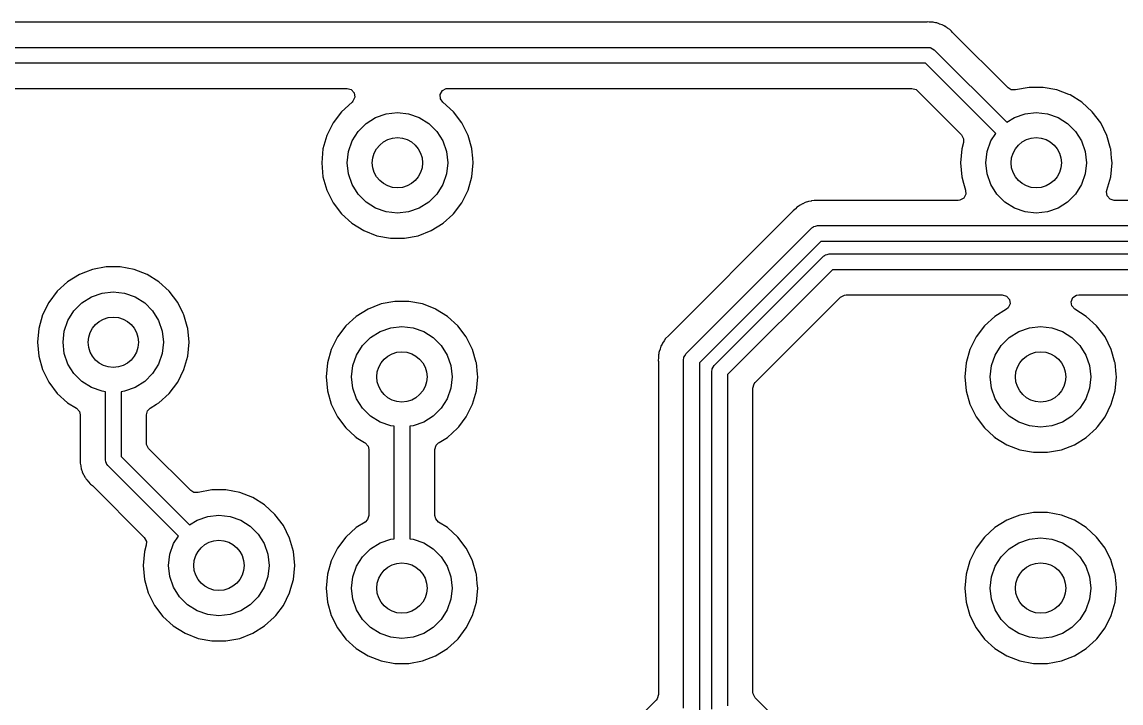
# Model space of a CAD drawing. Extents: x 0.79 to 7.48, y -4.92 to -0.79.
# Drawn here: x 2.959 to 3.647, y -2.802 to -2.375 of the extents above; entities that cross this region are included whole.
import ezdxf

# ---------------------------------------------------------------- set-up
doc = ezdxf.new("R2010")
doc.units = 0
doc.header["$MEASUREMENT"] = 0
doc.layers.add('BLACK', color=7, linetype='CONTINUOUS')

msp = doc.modelspace()

# ---------------------------------------------------------------- linework, layer by layer
at = {"layer": 'BLACK', "linetype": 'CONTINUOUS'}
for p, q in [((3.52419, -2.37557), (2.94685, -2.37557)), ((3.52502, -2.3755), (3.52419, -2.37557)), ((3.5253, -2.37545), (3.52502, -2.3755)), ((3.52566, -2.37539), (3.5253, -2.37545)), ((3.52567, -2.37539), (3.52566, -2.37539)), ((3.52661, -2.37549), (3.52567, -2.37539)), ((3.52731, -2.37556), (3.52661, -2.37549)), ((3.52756, -2.37557), (3.52731, -2.37556)), ((3.52922, -2.37557), (3.52756, -2.37557)), ((3.52985, -2.37575), (3.52922, -2.37557)), ((3.52922, -2.37557), (3.52922, -2.37557)), ((3.53067, -2.3759), (3.52985, -2.37575)), ((3.53132, -2.37597), (3.53067, -2.3759)), ((3.53141, -2.376), (3.53132, -2.37597)), ((3.53132, -2.37597), (3.53132, -2.37597)), ((3.53132, -2.37597), (3.53132, -2.37597)), ((3.53286, -2.37658), (3.53141, -2.376)), ((3.5331, -2.37666), (3.53286, -2.37658)), ((3.5347, -2.37711), (3.5331, -2.37666)), ((3.53526, -2.37745), (3.5347, -2.37711)), ((3.536, -2.37782), (3.53526, -2.37745)), ((3.53628, -2.37792), (3.536, -2.37782)), ((3.53661, -2.37806), (3.53628, -2.37792)), ((3.53674, -2.37816), (3.53661, -2.37806)), ((3.53793, -2.37906), (3.53674, -2.37816)), ((3.53814, -2.3792), (3.53793, -2.37906)), ((3.53956, -2.38006), (3.53814, -2.3792)), ((3.54066, -2.38124), (3.53956, -2.38006)), ((3.54126, -2.38188), (3.54066, -2.38124)), ((3.57603, -2.41665), (3.54126, -2.38188)), ((2.9383, -2.39134), (3.52638, -2.39134)), ((3.52638, -2.39134), (3.52725, -2.39146)), ((3.52725, -2.39146), (3.52742, -2.39145)), ((3.52742, -2.39145), (3.52752, -2.3915)), ((3.52752, -2.3915), (3.52776, -2.39154)), ((3.52776, -2.39154), (3.52879, -2.3922)), ((3.52879, -2.3922), (3.52986, -2.39278)), ((3.52986, -2.39278), (3.57527, -2.4382)), ((3.52434, -2.40118), (2.93626, -2.40118)), ((3.56832, -2.44516), (3.52434, -2.40118)), ((2.93845, -2.41695), (3.16212, -2.41695)), ((3.16212, -2.41695), (3.16476, -2.41772)), ((3.16476, -2.41772), (3.16656, -2.4198)), ((3.16696, -2.42253), (3.16581, -2.42503)), ((3.16656, -2.4198), (3.16696, -2.42253)), ((3.22051, -2.42077), (3.22184, -2.41836)), ((3.2207, -2.42352), (3.22051, -2.42077)), ((3.22184, -2.41836), (3.22426, -2.41706)), ((3.22426, -2.41706), (3.22528, -2.41695)), ((3.22528, -2.41695), (3.51579, -2.41695)), ((3.51579, -2.41695), (3.51843, -2.41772)), ((3.51843, -2.41772), (3.51924, -2.41838)), ((3.51924, -2.41838), (3.54694, -2.44608)), ((3.57807, -2.41787), (3.57603, -2.41665)), ((3.58048, -2.4179), (3.57807, -2.41787)), ((3.58049, -2.41797), (3.58048, -2.4179)), ((3.58071, -2.41793), (3.58049, -2.41797)), ((3.58932, -2.41632), (3.58071, -2.41793)), ((3.58071, -2.41793), (3.58071, -2.41793)), ((3.59808, -2.41632), (3.58932, -2.41632)), ((3.60669, -2.41793), (3.59808, -2.41632)), ((3.61403, -2.42077), (3.60669, -2.41793)), ((3.61486, -2.42109), (3.61403, -2.42077)), ((3.62231, -2.4257), (3.61486, -2.42109)), ((3.61486, -2.42109), (3.61486, -2.42109)), ((3.16526, -2.42555), (3.15862, -2.4316)), ((3.16581, -2.42503), (3.16526, -2.42555)), ((3.16526, -2.42555), (3.16526, -2.42555)), ((3.22218, -2.42551), (3.2207, -2.42352)), ((3.22214, -2.42555), (3.22218, -2.42551)), ((3.22878, -2.4316), (3.22214, -2.42555)), ((3.62878, -2.4316), (3.62231, -2.4257)), ((3.62231, -2.4257), (3.62231, -2.4257)), ((3.15862, -2.4316), (3.15334, -2.43859)), ((3.17406, -2.43896), (3.18004, -2.43521)), ((3.18004, -2.43521), (3.18669, -2.43288)), ((3.18669, -2.43288), (3.1937, -2.43209)), ((3.1937, -2.43209), (3.20071, -2.43288)), ((3.20071, -2.43288), (3.20737, -2.43521)), ((3.20737, -2.43521), (3.21334, -2.43896)), ((3.23406, -2.43859), (3.22878, -2.4316)), ((3.57527, -2.4382), (3.58004, -2.43521)), ((3.58004, -2.43521), (3.58669, -2.43288)), ((3.58669, -2.43288), (3.5937, -2.43209)), ((3.5937, -2.43209), (3.60071, -2.43288)), ((3.60071, -2.43288), (3.60737, -2.43521)), ((3.60737, -2.43521), (3.61334, -2.43896)), ((3.63406, -2.43859), (3.62878, -2.4316)), ((3.15334, -2.4386), (3.14944, -2.44644)), ((3.15334, -2.43859), (3.15334, -2.4386)), ((3.16908, -2.44395), (3.17406, -2.43896)), ((3.21334, -2.43896), (3.21833, -2.44395)), ((3.23406, -2.4386), (3.23406, -2.43859)), ((3.23796, -2.44644), (3.23406, -2.4386)), ((3.61334, -2.43896), (3.61833, -2.44395)), ((3.63406, -2.4386), (3.63406, -2.43859)), ((3.63796, -2.44644), (3.63406, -2.4386)), ((3.14944, -2.44644), (3.14704, -2.45486)), ((3.14944, -2.44644), (3.14944, -2.44644)), ((3.16299, -2.45657), (3.16532, -2.44992)), ((3.16532, -2.44992), (3.16908, -2.44395)), ((3.21833, -2.44395), (3.22208, -2.44992)), ((3.22208, -2.44992), (3.22441, -2.45657)), ((3.24029, -2.45461), (3.23796, -2.44644)), ((3.23796, -2.44644), (3.23796, -2.44644)), ((3.54694, -2.44608), (3.54825, -2.44849)), ((3.54825, -2.44849), (3.54818, -2.45086)), ((3.56299, -2.45657), (3.56532, -2.44992)), ((3.56532, -2.44992), (3.56832, -2.44516)), ((3.61833, -2.44395), (3.62208, -2.44992)), ((3.62208, -2.44992), (3.62441, -2.45657)), ((3.64029, -2.45461), (3.63796, -2.44644)), ((3.63796, -2.44644), (3.63796, -2.44644)), ((3.14704, -2.45486), (3.14623, -2.46358)), ((3.14704, -2.45486), (3.14704, -2.45486)), ((3.1622, -2.46358), (3.16299, -2.45657)), ((3.22441, -2.45657), (3.2252, -2.46358)), ((3.24036, -2.45486), (3.24029, -2.45461)), ((3.2409, -2.46072), (3.24036, -2.45486)), ((3.24036, -2.45486), (3.24036, -2.45486)), ((3.54704, -2.45486), (3.54623, -2.46358)), ((3.54818, -2.45086), (3.54704, -2.45486)), ((3.54704, -2.45486), (3.54704, -2.45486)), ((3.5622, -2.46358), (3.56299, -2.45657)), ((3.62441, -2.45657), (3.6252, -2.46358)), ((3.64036, -2.45486), (3.64029, -2.45461)), ((3.6409, -2.46072), (3.64036, -2.45486)), ((3.64036, -2.45486), (3.64036, -2.45486)), ((3.14623, -2.46358), (3.14623, -2.46358)), ((3.14623, -2.46358), (3.14704, -2.4723)), ((3.16299, -2.47059), (3.1622, -2.46358)), ((3.2252, -2.46358), (3.22441, -2.47059)), ((3.24036, -2.4723), (3.24117, -2.46358)), ((3.24117, -2.46358), (3.2409, -2.46072)), ((3.54623, -2.46358), (3.54623, -2.46358)), ((3.54623, -2.46358), (3.54704, -2.4723)), ((3.56299, -2.47059), (3.5622, -2.46358)), ((3.6252, -2.46358), (3.62441, -2.47059)), ((3.64036, -2.4723), (3.64117, -2.46358)), ((3.64117, -2.46358), (3.6409, -2.46072)), ((3.16532, -2.47725), (3.16299, -2.47059)), ((3.22441, -2.47059), (3.22208, -2.47725)), ((3.56532, -2.47725), (3.56299, -2.47059)), ((3.62441, -2.47059), (3.62208, -2.47725)), ((3.14704, -2.4723), (3.14704, -2.4723)), ((3.14704, -2.4723), (3.14944, -2.48073)), ((3.16908, -2.48322), (3.16532, -2.47725)), ((3.22208, -2.47725), (3.21833, -2.48322)), ((3.23796, -2.48073), (3.24036, -2.4723)), ((3.54704, -2.4723), (3.54704, -2.4723)), ((3.54704, -2.4723), (3.5482, -2.47638)), ((3.5482, -2.47638), (3.54943, -2.48071)), ((3.56908, -2.48322), (3.56532, -2.47725)), ((3.62208, -2.47725), (3.61833, -2.48322)), ((3.63796, -2.48073), (3.64036, -2.4723)), ((3.14944, -2.48073), (3.14944, -2.48073)), ((3.14944, -2.48073), (3.15334, -2.48857)), ((3.17406, -2.48821), (3.16908, -2.48322)), ((3.21833, -2.48322), (3.21334, -2.48821)), ((3.23406, -2.48857), (3.23796, -2.48073)), ((3.5496, -2.48328), (3.54831, -2.48571)), ((3.5495, -2.48095), (3.5494, -2.48097)), ((3.5494, -2.48097), (3.5496, -2.48328)), ((3.54943, -2.48071), (3.5495, -2.48095)), ((3.57406, -2.48821), (3.56908, -2.48322)), ((3.61833, -2.48322), (3.61334, -2.48821)), ((3.63776, -2.48161), (3.63793, -2.48095)), ((3.63815, -2.48433), (3.63776, -2.48161)), ((3.6379, -2.48095), (3.63796, -2.48073)), ((3.63793, -2.48095), (3.6379, -2.48095)), ((3.63995, -2.48641), (3.63815, -2.48433)), ((3.15334, -2.48857), (3.15334, -2.48857)), ((3.15334, -2.48857), (3.15862, -2.49556)), ((3.18004, -2.49196), (3.17406, -2.48821)), ((3.21334, -2.48821), (3.20737, -2.49196)), ((3.22884, -2.49548), (3.23406, -2.48857)), ((3.44407, -2.49123), (3.4429, -2.49241)), ((3.44465, -2.49091), (3.44407, -2.49123)), ((3.44533, -2.49044), (3.44465, -2.49091)), ((3.44584, -2.49003), (3.44533, -2.49044)), ((3.44736, -2.48937), (3.44584, -2.49003)), ((3.44759, -2.48926), (3.44736, -2.48937)), ((3.44903, -2.48845), (3.44759, -2.48926)), ((3.44967, -2.48829), (3.44903, -2.48845)), ((3.44903, -2.48845), (3.44903, -2.48845)), ((3.45046, -2.48803), (3.44967, -2.48829)), ((3.45106, -2.48776), (3.45046, -2.48803)), ((3.4527, -2.48754), (3.45106, -2.48776)), ((3.45295, -2.48749), (3.4527, -2.48754)), ((3.45323, -2.48742), (3.45295, -2.48749)), ((3.45456, -2.4871), (3.45323, -2.48742)), ((3.45705, -2.48719), (3.45456, -2.4871)), ((3.45456, -2.4871), (3.45456, -2.4871)), ((3.45456, -2.4871), (3.45456, -2.4871)), ((3.54481, -2.48719), (3.45705, -2.48719)), ((3.54591, -2.48706), (3.54481, -2.48719)), ((3.54831, -2.48571), (3.54591, -2.48706)), ((3.58004, -2.49196), (3.57406, -2.48821)), ((3.61334, -2.48821), (3.60737, -2.49196)), ((3.64259, -2.48719), (3.63995, -2.48641)), ((3.66264, -2.48719), (3.64259, -2.48719)), ((3.15862, -2.49556), (3.1651, -2.50146)), ((3.18669, -2.49429), (3.18004, -2.49196)), ((3.1937, -2.49508), (3.18669, -2.49429)), ((3.20071, -2.49429), (3.1937, -2.49508)), ((3.20737, -2.49196), (3.20071, -2.49429)), ((3.22231, -2.50146), (3.22829, -2.496)), ((3.22829, -2.496), (3.22878, -2.49556)), ((3.22878, -2.49556), (3.22884, -2.49548)), ((3.44052, -2.49479), (3.36345, -2.57186)), ((3.44105, -2.49416), (3.44052, -2.49479)), ((3.44143, -2.49362), (3.44105, -2.49416)), ((3.44272, -2.49257), (3.44143, -2.49362)), ((3.44143, -2.49362), (3.44143, -2.49362)), ((3.4429, -2.49241), (3.44272, -2.49257)), ((3.58669, -2.49429), (3.58004, -2.49196)), ((3.5937, -2.49508), (3.58669, -2.49429)), ((3.60071, -2.49429), (3.5937, -2.49508)), ((3.60737, -2.49196), (3.60071, -2.49429)), ((3.1651, -2.50146), (3.1651, -2.50146)), ((3.1651, -2.50146), (3.17254, -2.50607)), ((3.21486, -2.50607), (3.22231, -2.50146)), ((3.37435, -2.58326), (3.45321, -2.50439)), ((3.45321, -2.50439), (3.45392, -2.50387)), ((3.45392, -2.50387), (3.45403, -2.50373)), ((3.45403, -2.50373), (3.45414, -2.5037)), ((3.45414, -2.5037), (3.45433, -2.50355)), ((3.45433, -2.50355), (3.45552, -2.5033)), ((3.45552, -2.5033), (3.45669, -2.50295)), ((3.45669, -2.50295), (3.67119, -2.50295)), ((3.17254, -2.50607), (3.17254, -2.50607)), ((3.17254, -2.50607), (3.17254, -2.50607)), ((3.17254, -2.50607), (3.18071, -2.50924)), ((3.18071, -2.50924), (3.18932, -2.51085)), ((3.18932, -2.51085), (3.18932, -2.51085)), ((3.18932, -2.51085), (3.19808, -2.51085)), ((3.19808, -2.51085), (3.20669, -2.50924)), ((3.19808, -2.51085), (3.19808, -2.51085)), ((3.20669, -2.50924), (3.21486, -2.50607)), ((3.45873, -2.5128), (3.38275, -2.58878)), ((3.67323, -2.5128), (3.45873, -2.5128)), ((3.39206, -2.5906), (3.46055, -2.52211)), ((3.46055, -2.52211), (3.46125, -2.52158)), ((3.46125, -2.52158), (3.46137, -2.52145)), ((3.46137, -2.52145), (3.46147, -2.52142)), ((3.46147, -2.52142), (3.46167, -2.52127)), ((3.46167, -2.52127), (3.46286, -2.52101)), ((3.46286, -2.52101), (3.46403, -2.52067)), ((3.46403, -2.52067), (3.67853, -2.52067)), ((2.99824, -2.53208), (2.99459, -2.53349)), ((3.00276, -2.53033), (2.99824, -2.53208)), ((3.01137, -2.52872), (3.00276, -2.53033)), ((3.02013, -2.52872), (3.01137, -2.52872)), ((3.02874, -2.53033), (3.02013, -2.52872)), ((3.03691, -2.53349), (3.02874, -2.53033)), ((3.46607, -2.53051), (3.40046, -2.59612)), ((3.68057, -2.53051), (3.46607, -2.53051)), ((2.98714, -2.53811), (2.98067, -2.54401)), ((2.99459, -2.53349), (2.98714, -2.53811)), ((2.98714, -2.53811), (2.98714, -2.53811)), ((2.99459, -2.53349), (2.99459, -2.53349)), ((3.04435, -2.53811), (3.03691, -2.53349)), ((3.03691, -2.53349), (3.03691, -2.53349)), ((3.05083, -2.54401), (3.04435, -2.53811)), ((3.04435, -2.53811), (3.04435, -2.53811)), ((2.98067, -2.54401), (2.97539, -2.551)), ((3.00208, -2.54761), (3.00874, -2.54528)), ((3.00874, -2.54528), (3.01575, -2.54449)), ((3.01575, -2.54449), (3.02276, -2.54528)), ((3.02276, -2.54528), (3.02941, -2.54761)), ((3.0561, -2.551), (3.05083, -2.54401)), ((3.47117, -2.54771), (3.47359, -2.54639)), ((3.47359, -2.54639), (3.47462, -2.54628)), ((3.47462, -2.54628), (3.57246, -2.54628)), ((3.57246, -2.54628), (3.5751, -2.54705)), ((3.619, -2.5465), (3.62045, -2.54628)), ((3.62045, -2.54628), (3.68021, -2.54628)), ((2.97539, -2.551), (2.97149, -2.55884)), ((2.97539, -2.551), (2.97539, -2.551)), ((2.99112, -2.55635), (2.99611, -2.55136)), ((2.99611, -2.55136), (3.00208, -2.54761)), ((3.02941, -2.54761), (3.03539, -2.55136)), ((3.03539, -2.55136), (3.04037, -2.55635)), ((3.05954, -2.5579), (3.0561, -2.551)), ((3.0561, -2.551), (3.0561, -2.551)), ((3.18347, -2.55198), (3.17899, -2.55372)), ((3.19208, -2.55037), (3.18347, -2.55198)), ((3.20084, -2.55037), (3.19208, -2.55037)), ((3.20945, -2.55198), (3.20084, -2.55037)), ((3.21738, -2.55506), (3.20945, -2.55198)), ((3.41766, -2.60122), (3.47117, -2.54771)), ((3.5751, -2.54705), (3.5769, -2.54913)), ((3.5773, -2.55186), (3.57615, -2.55436)), ((3.5769, -2.54913), (3.5773, -2.55186)), ((3.61561, -2.55055), (3.61671, -2.54803)), ((3.61604, -2.55326), (3.61561, -2.55055)), ((3.61788, -2.55531), (3.61604, -2.55326)), ((3.61671, -2.54803), (3.619, -2.5465)), ((2.97149, -2.55884), (2.96909, -2.56726)), ((2.97149, -2.55884), (2.97149, -2.55884)), ((2.98737, -2.56232), (2.99112, -2.55635)), ((3.04037, -2.55635), (3.04412, -2.56232)), ((3.06001, -2.55884), (3.05954, -2.5579)), ((3.06208, -2.56612), (3.06001, -2.55884)), ((3.16785, -2.55976), (3.16138, -2.56566)), ((3.1753, -2.55515), (3.16785, -2.55976)), ((3.16785, -2.55976), (3.16785, -2.55976)), ((3.17899, -2.55372), (3.1753, -2.55515)), ((3.1753, -2.55515), (3.1753, -2.55515)), ((3.21761, -2.55515), (3.21738, -2.55506)), ((3.22506, -2.55976), (3.21761, -2.55515)), ((3.21761, -2.55515), (3.21761, -2.55515)), ((3.23153, -2.56566), (3.22506, -2.55976)), ((3.22506, -2.55976), (3.22506, -2.55976)), ((3.56785, -2.55976), (3.56138, -2.56566)), ((3.57503, -2.55531), (3.56785, -2.55976)), ((3.56785, -2.55976), (3.56785, -2.55976)), ((3.57615, -2.55436), (3.57503, -2.55531)), ((3.62506, -2.55976), (3.61788, -2.55531)), ((3.63153, -2.56566), (3.62506, -2.55976)), ((3.62506, -2.55976), (3.62506, -2.55976)), ((2.98504, -2.56898), (2.98737, -2.56232)), ((3.04412, -2.56232), (3.04645, -2.56898)), ((3.06241, -2.56726), (3.06208, -2.56612)), ((3.16138, -2.56566), (3.1561, -2.57265)), ((3.18279, -2.56926), (3.18945, -2.56693)), ((3.18945, -2.56693), (3.19646, -2.56614)), ((3.19646, -2.56614), (3.20347, -2.56693)), ((3.20347, -2.56693), (3.21012, -2.56926)), ((3.23681, -2.57265), (3.23153, -2.56566)), ((3.56138, -2.56566), (3.5561, -2.57265)), ((3.58279, -2.56926), (3.58945, -2.56693)), ((3.58945, -2.56693), (3.59646, -2.56614)), ((3.59646, -2.56614), (3.60347, -2.56693)), ((3.60347, -2.56693), (3.61012, -2.56926)), ((3.63681, -2.57265), (3.63153, -2.56566)), ((2.96909, -2.56726), (2.96828, -2.57598)), ((2.96909, -2.56726), (2.96909, -2.56726)), ((2.98425, -2.57598), (2.98504, -2.56898)), ((3.04645, -2.56898), (3.04724, -2.57598)), ((3.0632, -2.57581), (3.06241, -2.56726)), ((3.06241, -2.56726), (3.06241, -2.56726)), ((3.1561, -2.57265), (3.1522, -2.58049)), ((3.1561, -2.57265), (3.1561, -2.57265)), ((3.17183, -2.578), (3.17682, -2.57301)), ((3.17682, -2.57301), (3.18279, -2.56926)), ((3.21012, -2.56926), (3.21609, -2.57301)), ((3.21609, -2.57301), (3.22108, -2.578)), ((3.24072, -2.58049), (3.23681, -2.57265)), ((3.23681, -2.57265), (3.23681, -2.57265)), ((3.36163, -2.57356), (3.36077, -2.57498)), ((3.36345, -2.57186), (3.36163, -2.57356)), ((3.5561, -2.57265), (3.5522, -2.58049)), ((3.5561, -2.57265), (3.5561, -2.57265)), ((3.57183, -2.578), (3.57682, -2.57301)), ((3.57682, -2.57301), (3.58279, -2.56926)), ((3.61012, -2.56926), (3.61609, -2.57301)), ((3.61609, -2.57301), (3.62108, -2.578)), ((3.64072, -2.58049), (3.63681, -2.57265)), ((3.63681, -2.57265), (3.63681, -2.57265)), ((2.96828, -2.57598), (2.96828, -2.57598)), ((2.96828, -2.57598), (2.96909, -2.58471)), ((2.98504, -2.58299), (2.98425, -2.57598)), ((3.04724, -2.57598), (3.04645, -2.58299)), ((3.06241, -2.58471), (3.06321, -2.57598)), ((3.06321, -2.57598), (3.0632, -2.57581)), ((3.1522, -2.58049), (3.1498, -2.58892)), ((3.1522, -2.58049), (3.1522, -2.58049)), ((3.16808, -2.58397), (3.17183, -2.578)), ((3.22108, -2.578), (3.22483, -2.58397)), ((3.24302, -2.58858), (3.24072, -2.58049)), ((3.24072, -2.58049), (3.24072, -2.58049)), ((3.35815, -2.58025), (3.35754, -2.5818)), ((3.35822, -2.58002), (3.35815, -2.58025)), ((3.35867, -2.57842), (3.35822, -2.58002)), ((3.35901, -2.57786), (3.35867, -2.57842)), ((3.35867, -2.57842), (3.35867, -2.57842)), ((3.35938, -2.57711), (3.35901, -2.57786)), ((3.35962, -2.57651), (3.35938, -2.57711)), ((3.36063, -2.57518), (3.35962, -2.5765)), ((3.35962, -2.5765), (3.35962, -2.57651)), ((3.36077, -2.57498), (3.36063, -2.57518)), ((3.5522, -2.58049), (3.5498, -2.58892)), ((3.5522, -2.58049), (3.5522, -2.58049)), ((3.56808, -2.58397), (3.57183, -2.578)), ((3.62108, -2.578), (3.62483, -2.58397)), ((3.64302, -2.58858), (3.64072, -2.58049)), ((3.64072, -2.58049), (3.64072, -2.58049)), ((2.96909, -2.58471), (2.96909, -2.58471)), ((2.96909, -2.58471), (2.97149, -2.59313)), ((2.98737, -2.58965), (2.98504, -2.58299)), ((3.04645, -2.58299), (3.04412, -2.58965)), ((3.06001, -2.59313), (3.06241, -2.58471)), ((3.16575, -2.59063), (3.16808, -2.58397)), ((3.22483, -2.58397), (3.22716, -2.59063)), ((3.35712, -2.5858), (3.35696, -2.58745)), ((3.35696, -2.58745), (3.35706, -2.58806)), ((3.35714, -2.58555), (3.35712, -2.5858)), ((3.35731, -2.58327), (3.35714, -2.5839)), ((3.35714, -2.5839), (3.35714, -2.58555)), ((3.35747, -2.58245), (3.35731, -2.58327)), ((3.35754, -2.5818), (3.35747, -2.58245)), ((3.35754, -2.5818), (3.35754, -2.5818)), ((3.37291, -2.58674), (3.37303, -2.58587)), ((3.37291, -2.80517), (3.37291, -2.58674)), ((3.37302, -2.58569), (3.37307, -2.5856)), ((3.37303, -2.58587), (3.37302, -2.58569)), ((3.37307, -2.5856), (3.3731, -2.58535)), ((3.3731, -2.58535), (3.37376, -2.58433)), ((3.37376, -2.58433), (3.37435, -2.58326)), ((3.56575, -2.59063), (3.56808, -2.58397)), ((3.62483, -2.58397), (3.62716, -2.59063)), ((2.97149, -2.59313), (2.97149, -2.59313)), ((2.97149, -2.59313), (2.97539, -2.60097)), ((2.99112, -2.59562), (2.98737, -2.58965)), ((3.04412, -2.58965), (3.04037, -2.59562)), ((3.0561, -2.60097), (3.06001, -2.59313)), ((3.1498, -2.58892), (3.14899, -2.59764)), ((3.1498, -2.58892), (3.1498, -2.58892)), ((3.16496, -2.59764), (3.16575, -2.59063)), ((3.22716, -2.59063), (3.22795, -2.59764)), ((3.24311, -2.58892), (3.24302, -2.58858)), ((3.24377, -2.59596), (3.24311, -2.58892)), ((3.24311, -2.58892), (3.24311, -2.58892)), ((3.35706, -2.58806), (3.35707, -2.5881)), ((3.35707, -2.5881), (3.35714, -2.58893)), ((3.35714, -2.58893), (3.35714, -2.79662)), ((3.38275, -2.58878), (3.38275, -2.80721)), ((3.39062, -2.59408), (3.39075, -2.59321)), ((3.39062, -2.80578), (3.39062, -2.59408)), ((3.39073, -2.59303), (3.39079, -2.59294)), ((3.39075, -2.59321), (3.39073, -2.59303)), ((3.39079, -2.59294), (3.39082, -2.59269)), ((3.39082, -2.59269), (3.39148, -2.59167)), ((3.39148, -2.59167), (3.39206, -2.5906)), ((3.5498, -2.58892), (3.54899, -2.59764)), ((3.5498, -2.58892), (3.5498, -2.58892)), ((3.56496, -2.59764), (3.56575, -2.59063)), ((3.62716, -2.59063), (3.62795, -2.59764)), ((3.64311, -2.58892), (3.64302, -2.58858)), ((3.64377, -2.59596), (3.64311, -2.58892)), ((3.64311, -2.58892), (3.64311, -2.58892)), ((2.97539, -2.60097), (2.97539, -2.60097)), ((2.97539, -2.60097), (2.98067, -2.60796)), ((2.99611, -2.60061), (2.99112, -2.59562)), ((3.00208, -2.60436), (2.99611, -2.60061)), ((3.03539, -2.60061), (3.02941, -2.60436)), ((3.04037, -2.59562), (3.03539, -2.60061)), ((3.05083, -2.60796), (3.0561, -2.60097)), ((3.14899, -2.59764), (3.14899, -2.59764)), ((3.14899, -2.59764), (3.1498, -2.60636)), ((3.16575, -2.60465), (3.16496, -2.59764)), ((3.22795, -2.59764), (3.22716, -2.60465)), ((3.24311, -2.60636), (3.24392, -2.59764)), ((3.24392, -2.59764), (3.24377, -2.59596)), ((3.40046, -2.59612), (3.40046, -2.80374)), ((3.41701, -2.60203), (3.41766, -2.60122)), ((3.54899, -2.59764), (3.54899, -2.59764)), ((3.54899, -2.59764), (3.5498, -2.60636)), ((3.56575, -2.60465), (3.56496, -2.59764)), ((3.62795, -2.59764), (3.62716, -2.60465)), ((3.64311, -2.60636), (3.64392, -2.59764)), ((3.64392, -2.59764), (3.64377, -2.59596)), ((2.98067, -2.60796), (2.98714, -2.61386)), ((3.00874, -2.60669), (3.00208, -2.60436)), ((3.01083, -2.60693), (3.00874, -2.60669)), ((3.01083, -2.64961), (3.01083, -2.60693)), ((3.02276, -2.60669), (3.02067, -2.60693)), ((3.02067, -2.60693), (3.02067, -2.64757)), ((3.02941, -2.60436), (3.02276, -2.60669)), ((3.04435, -2.61386), (3.05083, -2.60796)), ((3.1498, -2.60636), (3.1498, -2.60636)), ((3.1498, -2.60636), (3.1522, -2.61478)), ((3.16808, -2.6113), (3.16575, -2.60465)), ((3.22716, -2.60465), (3.22483, -2.6113)), ((3.24072, -2.61478), (3.24311, -2.60636)), ((3.41623, -2.60467), (3.41701, -2.60203)), ((3.41623, -2.72992), (3.41623, -2.60467)), ((3.5498, -2.60636), (3.5498, -2.60636)), ((3.5498, -2.60636), (3.5522, -2.61478)), ((3.56808, -2.6113), (3.56575, -2.60465)), ((3.62716, -2.60465), (3.62483, -2.6113)), ((3.64072, -2.61478), (3.64311, -2.60636)), ((2.98714, -2.61386), (2.98714, -2.61386)), ((2.98714, -2.61386), (2.99275, -2.61733)), ((3.03875, -2.61733), (3.04286, -2.61478)), ((3.04286, -2.61478), (3.04435, -2.61386)), ((3.1522, -2.61478), (3.1522, -2.61478)), ((3.1522, -2.61478), (3.1561, -2.62263)), ((3.17183, -2.61728), (3.16808, -2.6113)), ((3.22483, -2.6113), (3.22108, -2.61728)), ((3.23681, -2.62263), (3.24072, -2.61478)), ((3.5522, -2.61478), (3.5522, -2.61478)), ((3.5522, -2.61478), (3.5561, -2.62263)), ((3.57183, -2.61728), (3.56808, -2.6113)), ((3.62483, -2.6113), (3.62108, -2.61728)), ((3.63681, -2.62263), (3.64072, -2.61478)), ((2.99275, -2.61733), (2.99458, -2.61938)), ((2.99458, -2.61938), (2.99506, -2.62148)), ((2.99506, -2.62148), (2.99506, -2.64925)), ((3.03644, -2.62148), (3.03721, -2.61884)), ((3.03644, -2.63901), (3.03644, -2.62148)), ((3.03721, -2.61884), (3.03875, -2.61733)), ((3.17682, -2.62226), (3.17183, -2.61728)), ((3.22108, -2.61728), (3.21609, -2.62226)), ((3.57682, -2.62226), (3.57183, -2.61728)), ((3.62108, -2.61728), (3.61609, -2.62226)), ((3.1561, -2.62263), (3.1561, -2.62263)), ((3.1561, -2.62263), (3.16138, -2.62962)), ((3.18279, -2.62601), (3.17682, -2.62226)), ((3.18945, -2.62834), (3.18279, -2.62601)), ((3.19154, -2.62858), (3.18945, -2.62834)), ((3.19154, -2.69898), (3.19154, -2.62858)), ((3.20347, -2.62834), (3.20138, -2.62858)), ((3.20138, -2.62858), (3.20138, -2.69898)), ((3.21012, -2.62601), (3.20347, -2.62834)), ((3.21609, -2.62226), (3.21012, -2.62601)), ((3.23153, -2.62962), (3.23212, -2.62884)), ((3.23212, -2.62884), (3.23681, -2.62263)), ((3.5561, -2.62263), (3.5561, -2.62263)), ((3.5561, -2.62263), (3.56138, -2.62962)), ((3.58279, -2.62601), (3.57682, -2.62226)), ((3.58945, -2.62834), (3.58279, -2.62601)), ((3.59646, -2.62913), (3.58945, -2.62834)), ((3.60347, -2.62834), (3.59646, -2.62913)), ((3.61012, -2.62601), (3.60347, -2.62834)), ((3.61609, -2.62226), (3.61012, -2.62601)), ((3.63153, -2.62962), (3.63212, -2.62884)), ((3.63212, -2.62884), (3.63681, -2.62263)), ((3.16138, -2.62962), (3.16724, -2.63496)), ((3.16724, -2.63496), (3.16773, -2.63541)), ((3.16773, -2.63541), (3.16785, -2.63552)), ((3.16785, -2.63552), (3.16785, -2.63552)), ((3.16785, -2.63552), (3.17105, -2.63749)), ((3.21987, -2.63873), (3.22506, -2.63552)), ((3.22506, -2.63552), (3.23139, -2.62974)), ((3.23139, -2.62974), (3.23153, -2.62962)), ((3.56138, -2.62962), (3.56724, -2.63496)), ((3.56724, -2.63496), (3.56773, -2.63541)), ((3.56773, -2.63541), (3.56785, -2.63552)), ((3.56785, -2.63552), (3.56785, -2.63552)), ((3.56785, -2.63552), (3.5753, -2.64013)), ((3.61761, -2.64013), (3.62506, -2.63552)), ((3.62506, -2.63552), (3.63139, -2.62974)), ((3.63139, -2.62974), (3.63153, -2.62962)), ((3.03655, -2.64005), (3.03644, -2.63901)), ((3.03787, -2.64247), (3.03655, -2.64005)), ((3.06422, -2.66882), (3.03787, -2.64247)), ((3.17105, -2.63749), (3.17299, -2.6387)), ((3.17299, -2.6387), (3.17346, -2.63899)), ((3.17346, -2.63899), (3.17529, -2.64103)), ((3.17529, -2.64103), (3.17577, -2.64314)), ((3.21715, -2.64314), (3.21792, -2.6405)), ((3.21792, -2.6405), (3.21946, -2.63899)), ((3.21946, -2.63899), (3.21987, -2.63873)), ((3.5753, -2.64013), (3.5753, -2.64013)), ((3.5753, -2.64013), (3.5753, -2.64013)), ((3.5753, -2.64013), (3.58347, -2.64329)), ((3.60945, -2.64329), (3.61761, -2.64013)), ((2.99506, -2.64925), (2.995, -2.65112)), ((3.01117, -2.65077), (3.01083, -2.64961)), ((3.02067, -2.64757), (3.06346, -2.69036)), ((3.17577, -2.64314), (3.17577, -2.68442)), ((3.21715, -2.68442), (3.21715, -2.64314)), ((3.58347, -2.64329), (3.59208, -2.6449)), ((3.59208, -2.6449), (3.59208, -2.6449)), ((3.59208, -2.6449), (3.60084, -2.6449)), ((3.60084, -2.6449), (3.60945, -2.64329)), ((3.60084, -2.6449), (3.60084, -2.6449)), ((2.995, -2.65112), (2.99497, -2.65174)), ((2.99497, -2.65174), (2.99537, -2.65335)), ((2.99537, -2.65335), (2.99541, -2.6536)), ((2.99541, -2.6536), (2.99564, -2.65524)), ((2.99564, -2.65524), (2.9959, -2.65584)), ((2.9959, -2.65584), (2.99617, -2.65663)), ((3.01143, -2.65196), (3.01117, -2.65077)), ((3.01158, -2.65216), (3.01143, -2.65196)), ((3.01161, -2.65227), (3.01158, -2.65216)), ((3.01174, -2.65238), (3.01161, -2.65227)), ((3.01227, -2.65309), (3.01174, -2.65238)), ((3.0565, -2.69732), (3.01227, -2.65309)), ((2.99617, -2.65663), (2.99632, -2.65727)), ((2.99632, -2.65727), (2.99632, -2.65727)), ((2.99632, -2.65727), (2.99713, -2.65871)), ((2.99713, -2.65871), (2.99724, -2.65894)), ((2.99724, -2.65894), (2.9979, -2.66046)), ((2.9979, -2.66046), (2.99832, -2.66097)), ((2.99832, -2.66097), (2.99879, -2.66165)), ((2.99879, -2.66165), (2.99881, -2.66169)), ((2.99881, -2.66169), (2.99911, -2.66222)), ((2.99911, -2.66222), (3.00028, -2.6634)), ((3.00028, -2.6634), (3.00045, -2.66358)), ((3.00045, -2.66358), (3.00106, -2.66433)), ((3.00106, -2.66433), (3.00149, -2.66487)), ((3.00149, -2.66487), (3.00203, -2.66525)), ((3.00203, -2.66525), (3.00267, -2.66578)), ((3.00267, -2.66578), (3.03513, -2.69824)), ((3.06626, -2.67004), (3.06422, -2.66882)), ((3.06866, -2.67006), (3.06626, -2.67004)), ((3.06868, -2.67014), (3.06866, -2.67006)), ((3.0689, -2.67009), (3.06868, -2.67014)), ((3.07751, -2.66848), (3.0689, -2.67009)), ((3.0689, -2.67009), (3.0689, -2.67009)), ((3.08627, -2.66848), (3.07751, -2.66848)), ((3.09488, -2.67009), (3.08627, -2.66848)), ((3.10305, -2.67326), (3.09488, -2.67009)), ((3.11049, -2.67787), (3.10305, -2.67326)), ((3.10305, -2.67326), (3.10305, -2.67326)), ((3.11697, -2.68377), (3.11049, -2.67787)), ((3.11049, -2.67787), (3.11049, -2.67787)), ((3.12225, -2.69076), (3.11697, -2.68377)), ((3.59208, -2.68266), (3.58347, -2.68427)), ((3.60084, -2.68266), (3.59208, -2.68266)), ((3.60945, -2.68427), (3.60084, -2.68266)), ((3.06346, -2.69036), (3.06822, -2.68737)), ((3.06822, -2.68737), (3.07488, -2.68504)), ((3.07488, -2.68504), (3.08189, -2.68425)), ((3.08189, -2.68425), (3.0889, -2.68504)), ((3.0889, -2.68504), (3.09556, -2.68737)), ((3.09556, -2.68737), (3.10153, -2.69112)), ((3.12615, -2.6986), (3.12225, -2.69076)), ((3.12225, -2.69076), (3.12225, -2.69076)), ((3.17346, -2.68857), (3.16785, -2.69204)), ((3.17499, -2.68706), (3.17346, -2.68857)), ((3.17577, -2.68442), (3.17499, -2.68706)), ((3.21762, -2.68652), (3.21715, -2.68442)), ((3.21946, -2.68857), (3.21762, -2.68652)), ((3.22506, -2.69204), (3.21946, -2.68857)), ((3.5753, -2.68743), (3.56785, -2.69204)), ((3.5801, -2.68557), (3.5753, -2.68743)), ((3.5753, -2.68743), (3.5753, -2.68743)), ((3.58347, -2.68427), (3.5801, -2.68557)), ((3.61761, -2.68743), (3.60945, -2.68427)), ((3.62506, -2.69204), (3.61761, -2.68743)), ((3.61761, -2.68743), (3.61761, -2.68743)), ((3.05351, -2.70208), (3.0565, -2.69732)), ((3.10153, -2.69112), (3.10651, -2.69611)), ((3.10651, -2.69611), (3.11027, -2.70208)), ((3.16785, -2.69204), (3.16138, -2.69794)), ((3.23153, -2.69794), (3.22506, -2.69204)), ((3.22506, -2.69204), (3.22506, -2.69204)), ((3.56785, -2.69204), (3.56138, -2.69794)), ((3.56785, -2.69204), (3.56785, -2.69204)), ((3.63153, -2.69794), (3.62506, -2.69204)), ((3.62506, -2.69204), (3.62506, -2.69204)), ((3.03513, -2.69824), (3.03644, -2.70066)), ((3.03637, -2.70303), (3.03523, -2.70703)), ((3.03644, -2.70066), (3.03637, -2.70303)), ((3.05118, -2.70874), (3.05351, -2.70208)), ((3.11027, -2.70208), (3.1126, -2.70874)), ((3.12855, -2.70703), (3.12615, -2.6986)), ((3.12615, -2.6986), (3.12615, -2.6986)), ((3.16138, -2.69794), (3.1561, -2.70493)), ((3.17682, -2.7053), (3.18279, -2.70154)), ((3.18279, -2.70154), (3.18945, -2.69921)), ((3.18945, -2.69921), (3.19154, -2.69898)), ((3.20138, -2.69898), (3.20347, -2.69921)), ((3.20347, -2.69921), (3.21012, -2.70154)), ((3.21012, -2.70154), (3.21609, -2.7053)), ((3.23681, -2.70493), (3.23153, -2.69794)), ((3.56138, -2.69794), (3.5561, -2.70493)), ((3.57682, -2.7053), (3.58279, -2.70154)), ((3.58279, -2.70154), (3.58945, -2.69921)), ((3.58945, -2.69921), (3.59646, -2.69843)), ((3.59646, -2.69843), (3.60347, -2.69921)), ((3.60347, -2.69921), (3.61012, -2.70154)), ((3.61012, -2.70154), (3.61609, -2.7053)), ((3.63681, -2.70493), (3.63153, -2.69794)), ((3.03523, -2.70703), (3.03442, -2.71575)), ((3.03523, -2.70703), (3.03523, -2.70703)), ((3.05039, -2.71575), (3.05118, -2.70874)), ((3.1126, -2.70874), (3.11339, -2.71575)), ((3.12936, -2.71575), (3.12855, -2.70703)), ((3.1561, -2.70493), (3.1522, -2.71277)), ((3.1561, -2.70493), (3.1561, -2.70493)), ((3.16808, -2.71626), (3.17183, -2.71028)), ((3.17183, -2.71028), (3.17682, -2.7053)), ((3.21609, -2.7053), (3.22108, -2.71028)), ((3.22108, -2.71028), (3.22483, -2.71626)), ((3.24063, -2.7126), (3.23681, -2.70493)), ((3.23681, -2.70493), (3.23681, -2.70493)), ((3.5561, -2.70493), (3.5522, -2.71277)), ((3.5561, -2.70493), (3.5561, -2.70493)), ((3.56808, -2.71626), (3.57183, -2.71028)), ((3.57183, -2.71028), (3.57682, -2.7053)), ((3.61609, -2.7053), (3.62108, -2.71028)), ((3.62108, -2.71028), (3.62483, -2.71626)), ((3.64063, -2.7126), (3.63681, -2.70493)), ((3.63681, -2.70493), (3.63681, -2.70493)), ((3.03442, -2.71575), (3.03442, -2.71575)), ((3.03442, -2.71575), (3.03523, -2.72447)), ((3.05118, -2.72276), (3.05039, -2.71575)), ((3.11339, -2.71575), (3.1126, -2.72276)), ((3.12855, -2.72447), (3.12936, -2.71575)), ((3.1522, -2.71277), (3.1498, -2.7212)), ((3.1522, -2.71277), (3.1522, -2.71277)), ((3.16575, -2.72291), (3.16808, -2.71626)), ((3.22483, -2.71626), (3.22716, -2.72291)), ((3.24072, -2.71277), (3.24063, -2.7126)), ((3.24301, -2.72085), (3.24072, -2.71277)), ((3.5522, -2.71277), (3.5498, -2.7212)), ((3.5522, -2.71277), (3.5522, -2.71277)), ((3.56575, -2.72291), (3.56808, -2.71626)), ((3.62483, -2.71626), (3.62716, -2.72291)), ((3.64072, -2.71277), (3.64063, -2.7126)), ((3.64301, -2.72085), (3.64072, -2.71277)), ((3.03523, -2.72447), (3.03523, -2.72447)), ((3.03523, -2.72447), (3.03763, -2.73289)), ((3.05351, -2.72941), (3.05118, -2.72276)), ((3.1126, -2.72276), (3.11027, -2.72941)), ((3.127, -2.72992), (3.12855, -2.72447)), ((3.1498, -2.7212), (3.14899, -2.72992)), ((3.1498, -2.7212), (3.1498, -2.7212)), ((3.16496, -2.72992), (3.16575, -2.72291)), ((3.22716, -2.72291), (3.22795, -2.72992)), ((3.24311, -2.7212), (3.24301, -2.72085)), ((3.24367, -2.72715), (3.24311, -2.7212)), ((3.24311, -2.7212), (3.24311, -2.7212)), ((3.5498, -2.7212), (3.54899, -2.72992)), ((3.5498, -2.7212), (3.5498, -2.7212)), ((3.56496, -2.72992), (3.56575, -2.72291)), ((3.62716, -2.72291), (3.62795, -2.72992)), ((3.64311, -2.7212), (3.64301, -2.72085)), ((3.64367, -2.72715), (3.64311, -2.7212)), ((3.64311, -2.7212), (3.64311, -2.7212)), ((3.05727, -2.73539), (3.05351, -2.72941)), ((3.11027, -2.72941), (3.10651, -2.73539)), ((3.12615, -2.73289), (3.127, -2.72992)), ((3.14899, -2.72992), (3.14899, -2.72992)), ((3.14899, -2.72992), (3.1498, -2.73864)), ((3.16575, -2.73693), (3.16496, -2.72992)), ((3.22795, -2.72992), (3.22716, -2.73693)), ((3.24311, -2.73864), (3.24392, -2.72992)), ((3.24392, -2.72992), (3.24367, -2.72715)), ((3.41623, -2.79519), (3.41623, -2.72992)), ((3.54899, -2.72992), (3.54899, -2.72992)), ((3.54899, -2.72992), (3.5498, -2.73864)), ((3.56575, -2.73693), (3.56496, -2.72992)), ((3.62795, -2.72992), (3.62716, -2.73693)), ((3.64311, -2.73864), (3.64392, -2.72992)), ((3.64392, -2.72992), (3.64367, -2.72715)), ((3.03763, -2.73289), (3.03763, -2.7329)), ((3.03763, -2.7329), (3.04153, -2.74074)), ((3.06225, -2.74037), (3.05727, -2.73539)), ((3.10651, -2.73539), (3.10153, -2.74037)), ((3.12225, -2.74074), (3.12615, -2.73289)), ((3.1498, -2.73864), (3.1498, -2.73864)), ((3.1498, -2.73864), (3.1522, -2.74707)), ((3.16808, -2.74359), (3.16575, -2.73693)), ((3.22716, -2.73693), (3.22483, -2.74359)), ((3.24072, -2.74707), (3.24311, -2.73864)), ((3.5498, -2.73864), (3.5498, -2.73864)), ((3.5498, -2.73864), (3.5522, -2.74707)), ((3.56808, -2.74359), (3.56575, -2.73693)), ((3.62716, -2.73693), (3.62483, -2.74359)), ((3.64072, -2.74707), (3.64311, -2.73864)), ((3.04153, -2.74074), (3.04153, -2.74074)), ((3.04153, -2.74074), (3.04681, -2.74773)), ((3.06822, -2.74412), (3.06225, -2.74037)), ((3.07488, -2.74645), (3.06822, -2.74412)), ((3.09556, -2.74412), (3.0889, -2.74645)), ((3.10153, -2.74037), (3.09556, -2.74412)), ((3.11746, -2.74707), (3.12225, -2.74074)), ((3.17183, -2.74956), (3.16808, -2.74359)), ((3.22483, -2.74359), (3.22108, -2.74956)), ((3.57183, -2.74956), (3.56808, -2.74359)), ((3.62483, -2.74359), (3.62108, -2.74956)), ((3.04681, -2.74773), (3.05328, -2.75363)), ((3.08189, -2.74724), (3.07488, -2.74645)), ((3.0889, -2.74645), (3.08189, -2.74724)), ((3.11049, -2.75363), (3.11652, -2.74813)), ((3.11652, -2.74813), (3.11697, -2.74773)), ((3.11697, -2.74773), (3.11746, -2.74707)), ((3.1522, -2.74707), (3.1522, -2.74707)), ((3.1522, -2.74707), (3.1561, -2.75491)), ((3.17682, -2.75455), (3.17183, -2.74956)), ((3.22108, -2.74956), (3.21609, -2.75455)), ((3.23681, -2.75491), (3.24072, -2.74707)), ((3.5522, -2.74707), (3.5522, -2.74707)), ((3.5522, -2.74707), (3.5561, -2.75491)), ((3.57682, -2.75455), (3.57183, -2.74956)), ((3.62108, -2.74956), (3.61609, -2.75455)), ((3.63681, -2.75491), (3.64072, -2.74707)), ((3.05328, -2.75363), (3.05328, -2.75363)), ((3.05328, -2.75363), (3.06073, -2.75824)), ((3.06073, -2.75824), (3.06073, -2.75824)), ((3.06073, -2.75824), (3.06073, -2.75824)), ((3.06073, -2.75824), (3.0689, -2.7614)), ((3.09488, -2.7614), (3.10305, -2.75824)), ((3.10305, -2.75824), (3.11049, -2.75363)), ((3.1561, -2.75491), (3.1561, -2.75491)), ((3.1561, -2.75491), (3.16138, -2.7619)), ((3.18279, -2.7583), (3.17682, -2.75455)), ((3.18945, -2.76063), (3.18279, -2.7583)), ((3.21012, -2.7583), (3.20347, -2.76063)), ((3.21609, -2.75455), (3.21012, -2.7583)), ((3.23166, -2.76173), (3.23681, -2.75491)), ((3.5561, -2.75491), (3.5561, -2.75491)), ((3.5561, -2.75491), (3.56138, -2.7619)), ((3.58279, -2.7583), (3.57682, -2.75455)), ((3.58945, -2.76063), (3.58279, -2.7583)), ((3.61012, -2.7583), (3.60347, -2.76063)), ((3.61609, -2.75455), (3.61012, -2.7583)), ((3.63166, -2.76173), (3.63681, -2.75491)), ((3.0689, -2.7614), (3.07751, -2.76301)), ((3.07751, -2.76301), (3.07751, -2.76301)), ((3.07751, -2.76301), (3.08627, -2.76301)), ((3.08627, -2.76301), (3.09488, -2.7614)), ((3.08627, -2.76301), (3.08627, -2.76301)), ((3.16138, -2.7619), (3.16785, -2.7678)), ((3.19646, -2.76142), (3.18945, -2.76063)), ((3.20347, -2.76063), (3.19646, -2.76142)), ((3.22506, -2.7678), (3.23134, -2.76207)), ((3.23134, -2.76207), (3.23153, -2.7619)), ((3.23153, -2.7619), (3.23166, -2.76173)), ((3.56138, -2.7619), (3.56785, -2.7678)), ((3.59646, -2.76142), (3.58945, -2.76063)), ((3.60347, -2.76063), (3.59646, -2.76142)), ((3.62506, -2.7678), (3.63134, -2.76207)), ((3.63134, -2.76207), (3.63153, -2.7619)), ((3.63153, -2.7619), (3.63166, -2.76173)), ((3.16785, -2.7678), (3.16785, -2.7678)), ((3.16785, -2.7678), (3.1753, -2.77241)), ((3.1753, -2.77241), (3.1753, -2.77241)), ((3.1753, -2.77241), (3.1753, -2.77241)), ((3.1753, -2.77241), (3.18347, -2.77558)), ((3.20945, -2.77558), (3.21761, -2.77241)), ((3.21761, -2.77241), (3.22506, -2.7678)), ((3.56785, -2.7678), (3.56785, -2.7678)), ((3.56785, -2.7678), (3.5753, -2.77241)), ((3.5753, -2.77241), (3.5753, -2.77241)), ((3.5753, -2.77241), (3.5753, -2.77241)), ((3.5753, -2.77241), (3.58347, -2.77558)), ((3.60945, -2.77558), (3.61761, -2.77241)), ((3.61761, -2.77241), (3.62506, -2.7678)), ((3.18347, -2.77558), (3.19208, -2.77719)), ((3.19208, -2.77719), (3.19208, -2.77719)), ((3.19208, -2.77719), (3.20084, -2.77719)), ((3.20084, -2.77719), (3.20945, -2.77558)), ((3.20084, -2.77719), (3.20084, -2.77719)), ((3.58347, -2.77558), (3.59208, -2.77719)), ((3.59208, -2.77719), (3.59208, -2.77719)), ((3.59208, -2.77719), (3.60084, -2.77719)), ((3.60084, -2.77719), (3.60945, -2.77558)), ((3.60084, -2.77719), (3.60084, -2.77719)), ((3.35571, -2.80007), (3.33405, -2.82173)), ((3.35636, -2.79926), (3.35571, -2.80007)), ((3.35714, -2.79662), (3.35636, -2.79926)), ((3.41634, -2.79623), (3.41623, -2.79519)), ((3.41766, -2.79864), (3.41634, -2.79623)), ((3.43788, -2.81886), (3.41766, -2.79864))]:
    msp.add_line(p, q, dxfattribs=at)
at = {"layer": 'BLACK'}
for centre in [(3.1937, -2.46358), (3.5937, -2.46358), (3.01575, -2.57598), (3.19646, -2.59764), (3.59646, -2.59764), (3.08189, -2.71575), (3.19646, -2.72992), (3.59646, -2.72992)]:
    msp.add_circle(centre, 0.015748, dxfattribs=at)

doc.saveas('drawing.dxf')
